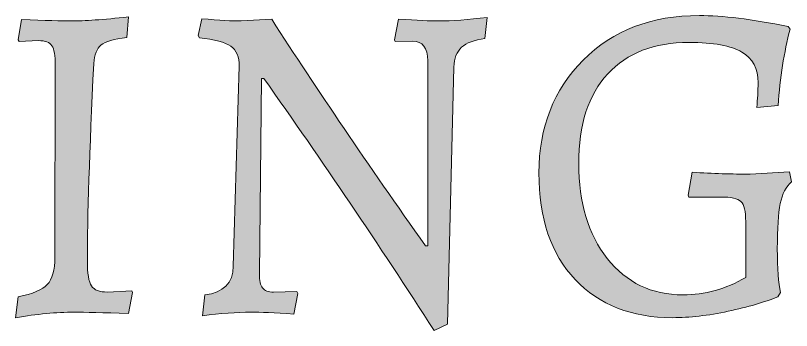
# Model space of a CAD drawing. Header units: inches. Extents: x 31.73 to 37.27, y -32.05 to -24.44.
# Drawn here: x 33.742 to 34.737, y -32.047 to -31.643 of the extents above; entities that cross this region are included whole.
import ezdxf

# ---------------------------------------------------------------- set-up
doc = ezdxf.new("R2010")
doc.units = ezdxf.units.IN
doc.header["$MEASUREMENT"] = 0
doc.layers.add('Layer 3', color=7, linetype='Continuous')

msp = doc.modelspace()

# ---------------------------------------------------------------- hatches: boundary and pattern name
at = {"layer": 'Layer 3', "true_color": 0xffffff}
h = msp.add_hatch(color=7, dxfattribs=at)
h.dxf.hatch_style = 2
edge = h.paths.add_edge_path()
edge.add_spline(control_points=[(33.83437, -31.95807), (33.83437, -31.97409), (33.83612, -31.98474), (33.83964, -31.99001), (33.84315, -31.99531), (33.85001, -31.99793), (33.86017, -31.99793), (33.86017, -31.99793), (33.89126, -31.99619), (33.89126, -31.99619), (33.89126, -31.99619), (33.89244, -31.99851), (33.89244, -31.99851), (33.89244, -31.99851), (33.88715, -32.02552), (33.88715, -32.02552), (33.85429, -32.02434), (33.83103, -32.02375), (33.81735, -32.02375), (33.79466, -32.02375), (33.76963, -32.02611), (33.74226, -32.03078), (33.74226, -32.03078), (33.7458, -32.00382), (33.7458, -32.00382), (33.76416, -32.00028), (33.77659, -31.99509), (33.78304, -31.98828), (33.78948, -31.98142), (33.79271, -31.96978), (33.79271, -31.95336), (33.79271, -31.95336), (33.79329, -31.707), (33.79329, -31.707), (33.79329, -31.69448), (33.79184, -31.68608), (33.78889, -31.68177), (33.78597, -31.67749), (33.7802, -31.67532), (33.7716, -31.67532), (33.7716, -31.67532), (33.74696, -31.6765), (33.74696, -31.6765), (33.74696, -31.6765), (33.7458, -31.67414), (33.7458, -31.67414), (33.7458, -31.67414), (33.7499, -31.64836), (33.7499, -31.64836), (33.7804, -31.6495), (33.80171, -31.65009), (33.81383, -31.65009), (33.83026, -31.65009), (33.85468, -31.64836), (33.88715, -31.64482), (33.88715, -31.64482), (33.88481, -31.67123), (33.88481, -31.67123), (33.86839, -31.67318), (33.85743, -31.67639), (33.85196, -31.68088), (33.84649, -31.68542), (33.84336, -31.69333), (33.84258, -31.70464), (33.83709, -31.81806), (33.83437, -31.90252), (33.83437, -31.95807)], knot_values=[0, 0, 0, 0, 1, 1, 1, 2, 2, 2, 3, 3, 3, 4, 4, 4, 5, 5, 5, 6, 6, 6, 7, 7, 7, 8, 8, 8, 9, 9, 9, 10, 10, 10, 11, 11, 11, 12, 12, 12, 13, 13, 13, 14, 14, 14, 15, 15, 15, 16, 16, 16, 17, 17, 17, 18, 18, 18, 19, 19, 19, 20, 20, 20, 21, 21, 21, 22, 22, 22, 22], degree=3, periodic=1)
h = msp.add_hatch(color=7, dxfattribs=at)
h.dxf.hatch_style = 2
edge = h.paths.add_edge_path()
edge.add_spline(control_points=[(34.72271, -31.88444), (34.72015, -31.89714), (34.7189, -31.91641), (34.7189, -31.94223), (34.7189, -31.96802), (34.72026, -31.9868), (34.72301, -31.99851), (34.72301, -31.99851), (34.71949, -32.00382), (34.71949, -32.00382), (34.70265, -32.01086), (34.68143, -32.01712), (34.65583, -32.02257), (34.63022, -32.02806), (34.60646, -32.03078), (34.58458, -32.03078), (34.53216, -32.03078), (34.49052, -32.01447), (34.45963, -31.98179), (34.42873, -31.94916), (34.41329, -31.90359), (34.41329, -31.84513), (34.41329, -31.78667), (34.43226, -31.73839), (34.47018, -31.70026), (34.50811, -31.66214), (34.55778, -31.64305), (34.61918, -31.64305), (34.64812, -31.64305), (34.68604, -31.64777), (34.73297, -31.65713), (34.73297, -31.65713), (34.73532, -31.66066), (34.73532, -31.66066), (34.7275, -31.68998), (34.72242, -31.72266), (34.72006, -31.75861), (34.72006, -31.75861), (34.69251, -31.76096), (34.69251, -31.76096), (34.69367, -31.75039), (34.69426, -31.73986), (34.69426, -31.72928), (34.69426, -31.71131), (34.68731, -31.6982), (34.67344, -31.68998), (34.65956, -31.68177), (34.63696, -31.67768), (34.60568, -31.67768), (34.56111, -31.67768), (34.5264, -31.69109), (34.50157, -31.71787), (34.47672, -31.74465), (34.46433, -31.78306), (34.46433, -31.83313), (34.46433, -31.88318), (34.47654, -31.92374), (34.50098, -31.95483), (34.52542, -31.98592), (34.55778, -32.00146), (34.59806, -32.00146), (34.61213, -32.00146), (34.62581, -31.99962), (34.63911, -31.9959), (34.65241, -31.99218), (34.66552, -31.98662), (34.67842, -31.97918), (34.67842, -31.97918), (34.67842, -31.90761), (34.67842, -31.90761), (34.67842, -31.89431), (34.67637, -31.88573), (34.67226, -31.88178), (34.66816, -31.87788), (34.65944, -31.87593), (34.64617, -31.87593), (34.64617, -31.87593), (34.60568, -31.87593), (34.60568, -31.87593), (34.60568, -31.87593), (34.60451, -31.87357), (34.60451, -31.87357), (34.60451, -31.87357), (34.60979, -31.84425), (34.60979, -31.84425), (34.63639, -31.84583), (34.66121, -31.84661), (34.68429, -31.84661), (34.68429, -31.84661), (34.73474, -31.84366), (34.73474, -31.84366), (34.73474, -31.84366), (34.73707, -31.85659), (34.73707, -31.85659), (34.73004, -31.86244), (34.72525, -31.87173), (34.72271, -31.88444)], knot_values=[0, 0, 0, 0, 1, 1, 1, 2, 2, 2, 3, 3, 3, 4, 4, 4, 5, 5, 5, 6, 6, 6, 7, 7, 7, 8, 8, 8, 9, 9, 9, 10, 10, 10, 11, 11, 11, 12, 12, 12, 13, 13, 13, 14, 14, 14, 15, 15, 15, 16, 16, 16, 17, 17, 17, 18, 18, 18, 19, 19, 19, 20, 20, 20, 21, 21, 21, 22, 22, 22, 23, 23, 23, 24, 24, 24, 25, 25, 25, 26, 26, 26, 27, 27, 27, 28, 28, 28, 29, 29, 29, 30, 30, 30, 31, 31, 31, 32, 32, 32, 32], degree=3, periodic=1)
h = msp.add_hatch(color=7, dxfattribs=at)
h.dxf.hatch_style = 2
edge = h.paths.add_edge_path()
edge.add_spline(control_points=[(34.27076, -31.93869), (34.27076, -31.93869), (34.27076, -31.70114), (34.27076, -31.70114), (34.27076, -31.68431), (34.26429, -31.67591), (34.2514, -31.67591), (34.2514, -31.67591), (34.22909, -31.6765), (34.22909, -31.6765), (34.22909, -31.6765), (34.22794, -31.67414), (34.22794, -31.67414), (34.22794, -31.67414), (34.2332, -31.64777), (34.2332, -31.64777), (34.25706, -31.64931), (34.27427, -31.65009), (34.28483, -31.65009), (34.30203, -31.65009), (34.32275, -31.64854), (34.34701, -31.64541), (34.34701, -31.64541), (34.34408, -31.67241), (34.34408, -31.67241), (34.33038, -31.67436), (34.32041, -31.67816), (34.31415, -31.68383), (34.30789, -31.6895), (34.30457, -31.69801), (34.30419, -31.70936), (34.30419, -31.70936), (34.29597, -32.039), (34.29597, -32.039), (34.29597, -32.039), (34.27895, -32.04721), (34.27895, -32.04721), (34.20818, -31.93733), (34.13544, -31.82959), (34.06076, -31.72402), (34.06076, -31.72402), (34.05783, -31.72402), (34.05783, -31.72402), (34.05783, -31.72402), (34.05488, -31.97446), (34.05488, -31.97446), (34.05488, -31.98308), (34.05626, -31.98912), (34.05899, -31.99266), (34.06173, -31.99619), (34.06641, -31.99793), (34.07308, -31.99793), (34.07308, -31.99793), (34.10299, -31.99734), (34.10299, -31.99734), (34.10299, -31.99734), (34.10417, -31.99969), (34.10417, -31.99969), (34.10417, -31.99969), (34.09888, -32.02611), (34.09888, -32.02611), (34.07424, -32.02452), (34.05606, -32.02375), (34.04433, -32.02375), (34.02556, -32.02375), (34.00482, -32.0253), (33.98215, -32.02843), (33.98215, -32.02843), (33.9851, -32.00146), (33.9851, -32.00146), (34.00893, -31.99874), (34.02107, -31.9864), (34.02146, -31.96452), (34.02146, -31.96452), (34.02908, -31.70818), (34.02908, -31.70818), (34.02908, -31.69606), (34.02547, -31.68744), (34.01823, -31.68236), (34.01099, -31.67727), (33.9976, -31.67378), (33.97804, -31.67182), (33.97804, -31.67182), (33.97629, -31.66888), (33.97629, -31.66888), (33.97629, -31.66888), (33.98099, -31.64718), (33.98099, -31.64718), (34.00366, -31.64913), (34.02048, -31.65009), (34.03144, -31.65009), (34.03144, -31.65009), (34.07072, -31.64777), (34.07072, -31.64777), (34.12859, -31.73772), (34.19429, -31.83467), (34.26781, -31.93869), (34.26781, -31.93869), (34.27076, -31.93869), (34.27076, -31.93869)], knot_values=[0, 0, 0, 0, 1, 1, 1, 2, 2, 2, 3, 3, 3, 4, 4, 4, 5, 5, 5, 6, 6, 6, 7, 7, 7, 8, 8, 8, 9, 9, 9, 10, 10, 10, 11, 11, 11, 12, 12, 12, 13, 13, 13, 14, 14, 14, 15, 15, 15, 16, 16, 16, 17, 17, 17, 18, 18, 18, 19, 19, 19, 20, 20, 20, 21, 21, 21, 22, 22, 22, 23, 23, 23, 24, 24, 24, 25, 25, 25, 26, 26, 26, 27, 27, 27, 28, 28, 28, 29, 29, 29, 30, 30, 30, 31, 31, 31, 32, 32, 32, 33, 33, 33, 33], degree=3, periodic=1)

# ---------------------------------------------------------------- linework, layer by layer
at = {"layer": 'Layer 3', "lineweight": 0}
for points, knots in [([(33.83437, -31.95807), (33.83437, -31.97409), (33.83612, -31.98474), (33.83964, -31.99001), (33.84315, -31.99531), (33.85001, -31.99793), (33.86017, -31.99793), (33.86017, -31.99793), (33.89126, -31.99619), (33.89126, -31.99619), (33.89126, -31.99619), (33.89244, -31.99851), (33.89244, -31.99851), (33.89244, -31.99851), (33.88715, -32.02552), (33.88715, -32.02552), (33.85429, -32.02434), (33.83103, -32.02375), (33.81735, -32.02375), (33.79466, -32.02375), (33.76963, -32.02611), (33.74226, -32.03078), (33.74226, -32.03078), (33.7458, -32.00382), (33.7458, -32.00382), (33.76416, -32.00028), (33.77659, -31.99509), (33.78304, -31.98828), (33.78948, -31.98142), (33.79271, -31.96978), (33.79271, -31.95336), (33.79271, -31.95336), (33.79329, -31.707), (33.79329, -31.707), (33.79329, -31.69448), (33.79184, -31.68608), (33.78889, -31.68177), (33.78597, -31.67749), (33.7802, -31.67532), (33.7716, -31.67532), (33.7716, -31.67532), (33.74696, -31.6765), (33.74696, -31.6765), (33.74696, -31.6765), (33.7458, -31.67414), (33.7458, -31.67414), (33.7458, -31.67414), (33.7499, -31.64836), (33.7499, -31.64836), (33.7804, -31.6495), (33.80171, -31.65009), (33.81383, -31.65009), (33.83026, -31.65009), (33.85468, -31.64836), (33.88715, -31.64482), (33.88715, -31.64482), (33.88481, -31.67123), (33.88481, -31.67123), (33.86839, -31.67318), (33.85743, -31.67639), (33.85196, -31.68088), (33.84649, -31.68542), (33.84336, -31.69333), (33.84258, -31.70464), (33.83709, -31.81806), (33.83437, -31.90252), (33.83437, -31.95807)], [0, 0, 0, 0, 1, 1, 1, 2, 2, 2, 3, 3, 3, 4, 4, 4, 5, 5, 5, 6, 6, 6, 7, 7, 7, 8, 8, 8, 9, 9, 9, 10, 10, 10, 11, 11, 11, 12, 12, 12, 13, 13, 13, 14, 14, 14, 15, 15, 15, 16, 16, 16, 17, 17, 17, 18, 18, 18, 19, 19, 19, 20, 20, 20, 21, 21, 21, 22, 22, 22, 22]), ([(34.72271, -31.88444), (34.72015, -31.89714), (34.7189, -31.91641), (34.7189, -31.94223), (34.7189, -31.96802), (34.72026, -31.9868), (34.72301, -31.99851), (34.72301, -31.99851), (34.71949, -32.00382), (34.71949, -32.00382), (34.70265, -32.01086), (34.68143, -32.01712), (34.65583, -32.02257), (34.63022, -32.02806), (34.60646, -32.03078), (34.58458, -32.03078), (34.53216, -32.03078), (34.49052, -32.01447), (34.45963, -31.98179), (34.42873, -31.94916), (34.41329, -31.90359), (34.41329, -31.84513), (34.41329, -31.78667), (34.43226, -31.73839), (34.47018, -31.70026), (34.50811, -31.66214), (34.55778, -31.64305), (34.61918, -31.64305), (34.64812, -31.64305), (34.68604, -31.64777), (34.73297, -31.65713), (34.73297, -31.65713), (34.73532, -31.66066), (34.73532, -31.66066), (34.7275, -31.68998), (34.72242, -31.72266), (34.72006, -31.75861), (34.72006, -31.75861), (34.69251, -31.76096), (34.69251, -31.76096), (34.69367, -31.75039), (34.69426, -31.73986), (34.69426, -31.72928), (34.69426, -31.71131), (34.68731, -31.6982), (34.67344, -31.68998), (34.65956, -31.68177), (34.63696, -31.67768), (34.60568, -31.67768), (34.56111, -31.67768), (34.5264, -31.69109), (34.50157, -31.71787), (34.47672, -31.74465), (34.46433, -31.78306), (34.46433, -31.83313), (34.46433, -31.88318), (34.47654, -31.92374), (34.50098, -31.95483), (34.52542, -31.98592), (34.55778, -32.00146), (34.59806, -32.00146), (34.61213, -32.00146), (34.62581, -31.99962), (34.63911, -31.9959), (34.65241, -31.99218), (34.66552, -31.98662), (34.67842, -31.97918), (34.67842, -31.97918), (34.67842, -31.90761), (34.67842, -31.90761), (34.67842, -31.89431), (34.67637, -31.88573), (34.67226, -31.88178), (34.66816, -31.87788), (34.65944, -31.87593), (34.64617, -31.87593), (34.64617, -31.87593), (34.60568, -31.87593), (34.60568, -31.87593), (34.60568, -31.87593), (34.60451, -31.87357), (34.60451, -31.87357), (34.60451, -31.87357), (34.60979, -31.84425), (34.60979, -31.84425), (34.63639, -31.84583), (34.66121, -31.84661), (34.68429, -31.84661), (34.68429, -31.84661), (34.73474, -31.84366), (34.73474, -31.84366), (34.73474, -31.84366), (34.73707, -31.85659), (34.73707, -31.85659), (34.73004, -31.86244), (34.72525, -31.87173), (34.72271, -31.88444)], [0, 0, 0, 0, 1, 1, 1, 2, 2, 2, 3, 3, 3, 4, 4, 4, 5, 5, 5, 6, 6, 6, 7, 7, 7, 8, 8, 8, 9, 9, 9, 10, 10, 10, 11, 11, 11, 12, 12, 12, 13, 13, 13, 14, 14, 14, 15, 15, 15, 16, 16, 16, 17, 17, 17, 18, 18, 18, 19, 19, 19, 20, 20, 20, 21, 21, 21, 22, 22, 22, 23, 23, 23, 24, 24, 24, 25, 25, 25, 26, 26, 26, 27, 27, 27, 28, 28, 28, 29, 29, 29, 30, 30, 30, 31, 31, 31, 32, 32, 32, 32]), ([(34.27076, -31.93869), (34.27076, -31.93869), (34.27076, -31.70114), (34.27076, -31.70114), (34.27076, -31.68431), (34.26429, -31.67591), (34.2514, -31.67591), (34.2514, -31.67591), (34.22909, -31.6765), (34.22909, -31.6765), (34.22909, -31.6765), (34.22794, -31.67414), (34.22794, -31.67414), (34.22794, -31.67414), (34.2332, -31.64777), (34.2332, -31.64777), (34.25706, -31.64931), (34.27427, -31.65009), (34.28483, -31.65009), (34.30203, -31.65009), (34.32275, -31.64854), (34.34701, -31.64541), (34.34701, -31.64541), (34.34408, -31.67241), (34.34408, -31.67241), (34.33038, -31.67436), (34.32041, -31.67816), (34.31415, -31.68383), (34.30789, -31.6895), (34.30457, -31.69801), (34.30419, -31.70936), (34.30419, -31.70936), (34.29597, -32.039), (34.29597, -32.039), (34.29597, -32.039), (34.27895, -32.04721), (34.27895, -32.04721), (34.20818, -31.93733), (34.13544, -31.82959), (34.06076, -31.72402), (34.06076, -31.72402), (34.05783, -31.72402), (34.05783, -31.72402), (34.05783, -31.72402), (34.05488, -31.97446), (34.05488, -31.97446), (34.05488, -31.98308), (34.05626, -31.98912), (34.05899, -31.99266), (34.06173, -31.99619), (34.06641, -31.99793), (34.07308, -31.99793), (34.07308, -31.99793), (34.10299, -31.99734), (34.10299, -31.99734), (34.10299, -31.99734), (34.10417, -31.99969), (34.10417, -31.99969), (34.10417, -31.99969), (34.09888, -32.02611), (34.09888, -32.02611), (34.07424, -32.02452), (34.05606, -32.02375), (34.04433, -32.02375), (34.02556, -32.02375), (34.00482, -32.0253), (33.98215, -32.02843), (33.98215, -32.02843), (33.9851, -32.00146), (33.9851, -32.00146), (34.00893, -31.99874), (34.02107, -31.9864), (34.02146, -31.96452), (34.02146, -31.96452), (34.02908, -31.70818), (34.02908, -31.70818), (34.02908, -31.69606), (34.02547, -31.68744), (34.01823, -31.68236), (34.01099, -31.67727), (33.9976, -31.67378), (33.97804, -31.67182), (33.97804, -31.67182), (33.97629, -31.66888), (33.97629, -31.66888), (33.97629, -31.66888), (33.98099, -31.64718), (33.98099, -31.64718), (34.00366, -31.64913), (34.02048, -31.65009), (34.03144, -31.65009), (34.03144, -31.65009), (34.07072, -31.64777), (34.07072, -31.64777), (34.12859, -31.73772), (34.19429, -31.83467), (34.26781, -31.93869), (34.26781, -31.93869), (34.27076, -31.93869), (34.27076, -31.93869)], [0, 0, 0, 0, 1, 1, 1, 2, 2, 2, 3, 3, 3, 4, 4, 4, 5, 5, 5, 6, 6, 6, 7, 7, 7, 8, 8, 8, 9, 9, 9, 10, 10, 10, 11, 11, 11, 12, 12, 12, 13, 13, 13, 14, 14, 14, 15, 15, 15, 16, 16, 16, 17, 17, 17, 18, 18, 18, 19, 19, 19, 20, 20, 20, 21, 21, 21, 22, 22, 22, 23, 23, 23, 24, 24, 24, 25, 25, 25, 26, 26, 26, 27, 27, 27, 28, 28, 28, 29, 29, 29, 30, 30, 30, 31, 31, 31, 32, 32, 32, 33, 33, 33, 33])]:
    msp.add_open_spline(points, degree=3, knots=knots, dxfattribs=at)

doc.saveas('drawing.dxf')
